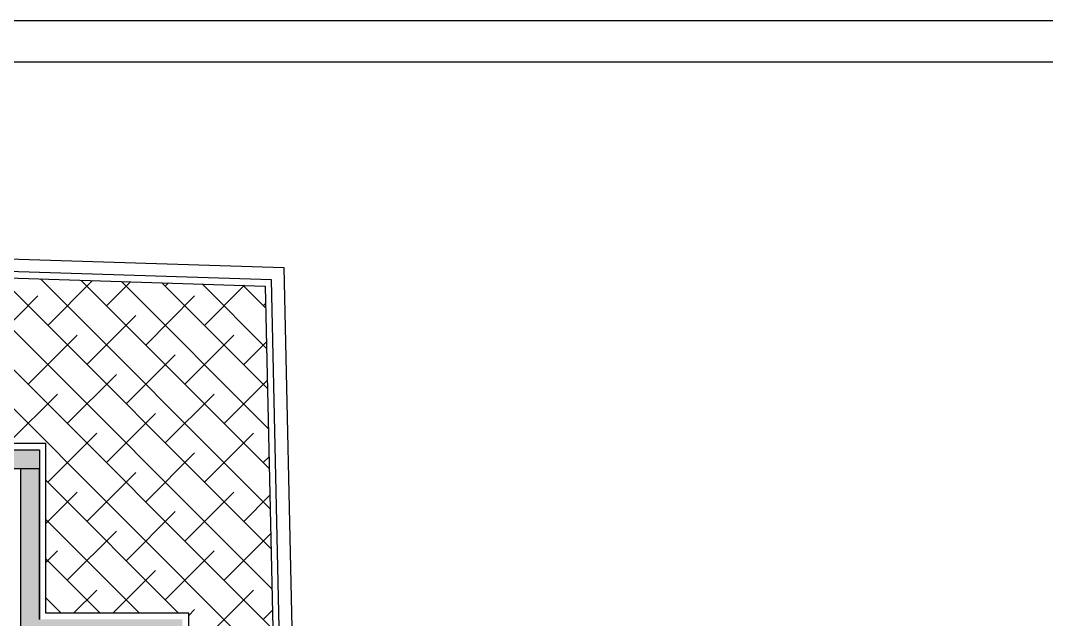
# Model space of a CAD drawing. Header units: millimetres. Extents: x 61345 to 69644, y 9491 to 29385.
# Drawn here: x 64908 to 66529, y 18816 to 19761 of the extents above; entities that cross this region are included whole.
import ezdxf

# ---------------------------------------------------------------- set-up
doc = ezdxf.new("R2010")
doc.units = ezdxf.units.MM
doc.linetypes.add('ACAD_ISO02W100', pattern=[15, 12, -3])
doc.linetypes.add('DASHED2', pattern=[0.375, 0.25, -0.125])
doc.layers.add('Plan Archi', color=8, linetype='Continuous')

msp = doc.modelspace()

# ---------------------------------------------------------------- hatches: boundary and pattern name
at = {"layer": 'Plan Archi', "linetype": 'ACAD_ISO02W100'}
msp.add_hatch(color=256, dxfattribs=at).paths.add_polyline_path([(64671.5, 19083.6), (64938.5, 19083.6), (64938.5, 19053.6), (64671.5, 19053.6)])
at = {"layer": 'Plan Archi'}
h = msp.add_hatch(color=256, dxfattribs=at)
h.dxf.hatch_style = 1
h.paths.add_polyline_path([(65419.2, 18372.3), (65419.2, 18402.3), (65164.2, 18402.3), (65164.2, 18816.1), (64938.5, 18816.1), (64938.5, 19053.6), (64908.5, 19053.6), (64908.5, 18592.3), (64898.5, 18592.3), (64898.5, 18582.3), (64928.5, 18582.3), (64928.5, 18572.3), (64938.5, 18572.3), (64938.5, 18582.3), (65029.9, 18582.3), (65029.9, 18592.3), (64938.5, 18592.3), (64938.5, 18786.1), (65134.2, 18786.1), (65134.2, 18592.3), (65124.2, 18592.3), (65124.2, 18582.3), (65134.2, 18582.3), (65134.2, 18402.3), (64938.5, 18402.3), (64938.5, 18372.3)])

# ---------------------------------------------------------------- linework, layer by layer
msp.add_lwpolyline([(68315.8, 19761.3), (68315.8, 15770.3), (62725.8, 15770.3), (62725.8, 19761.3)], close=True)
msp.add_lwpolyline([(62790.8, 16151.3), (62790.8, 19696.3), (68250.8, 19696.3), (68250.8, 16151.3)])
at = {"layer": 'Plan Archi', "color": 0}
for p, q in [((63012.3, 19445.2), (65324.3, 19371.4)), ((65304.8, 19352), (63021.5, 19424.9)), ((65324.3, 19371.4), (65338.5, 18742.5)), ((65318.9, 18722.8), (65304.8, 19352))]:
    msp.add_line(p, q, dxfattribs=at)
at = {"layer": 'Plan Archi'}
for p, q in [((63612.6, 19396), (65295, 19342.3)), ((64684.2, 19361.8), (65308.6, 18737.5)), ((64748.1, 19359.8), (65307.2, 18800.8)), ((64812.1, 19357.7), (65305.7, 18864.1)), ((64876, 19355.7), (65304.3, 18927.4)), ((64939.9, 19353.7), (65302.9, 18990.7)), ((64951.5, 19280.2), (65022.4, 19351)), ((65003.8, 19351.6), (65301.5, 19054)), ((65044.3, 19311.1), (65082.3, 19349.1)), ((65067.7, 19349.6), (65300, 19117.2)), ((65131.6, 19347.5), (65298.6, 19180.5)), ((65137.1, 19342), (65142.3, 19347.2)), ((65195.5, 19345.5), (65297.2, 19243.8)), ((65199, 19280.2), (65262.2, 19343.4)), ((65259.5, 19343.5), (65295.8, 19307.1)), ((65295, 19342.3), (65309.1, 18713)), ((64858.7, 19249.2), (64936, 19326.6)), ((65106.2, 19249.2), (65183.5, 19326.6)), ((65291.8, 19311.1), (65295.6, 19314.9)), ((65013.4, 19218.3), (65090.7, 19295.6)), ((64920.6, 19187.4), (64997.9, 19264.7)), ((65168.1, 19187.4), (65245.4, 19264.7)), ((65260.9, 19218.3), (65297, 19254.4)), ((65075.3, 19156.4), (65152.6, 19233.8)), ((64982.4, 19125.5), (65059.8, 19202.8)), ((65229.9, 19125.5), (65298.3, 19193.9)), ((64889.6, 19094.6), (64967, 19171.9)), ((65137.1, 19094.6), (65214.5, 19171.9)), ((65044.3, 19063.6), (65121.7, 19141)), ((64951.5, 19032.7), (65028.8, 19110)), ((65199, 19032.7), (65276.3, 19110)), ((64948.4, 19093.7), (63936.8, 19093.6)), ((64948.5, 18826.1), (64948.4, 19093.7)), ((65106.2, 19001.7), (65183.5, 19079.1)), ((65291.8, 19063.6), (65301, 19072.9)), ((64938.5, 19053.6), (64908.5, 19053.6)), ((64908.5, 19053.6), (64908.5, 18592.3)), ((64938.5, 18816.1), (64938.5, 19053.6)), ((65013.4, 18970.8), (65090.7, 19048.1)), ((64948.4, 19035.7), (65158.1, 18826.1)), ((64948.5, 18967.8), (64997.9, 19017.2)), ((65168.1, 18939.9), (65245.4, 19017.2)), ((65260.9, 18970.8), (65302.4, 19012.3)), ((65075.3, 18908.9), (65152.6, 18986.3)), ((64948.5, 18973.9), (65096.2, 18826.1)), ((64982.4, 18878), (65059.8, 18955.3)), ((65229.9, 18878), (65303.8, 18951.8)), ((64948.5, 18905.9), (64967, 18924.4)), ((64948.5, 18912), (65034.3, 18826.1)), ((65137.1, 18847.1), (65214.5, 18924.4)), ((65054.3, 18826.1), (65121.7, 18893.5)), ((64992.4, 18826.1), (65028.8, 18862.5)), ((65199, 18785.2), (65276.3, 18862.5)), ((64948.5, 18850.1), (64972.5, 18826.1)), ((65174.2, 18822.3), (65183.5, 18831.6)), ((65291.8, 18816.1), (65306.5, 18830.8)), ((65174.2, 18826.1), (64948.5, 18826.1)), ((65174.2, 18462.3), (65174.2, 18826.1))]:
    msp.add_line(p, q, dxfattribs=at)
at = {"layer": 'Plan Archi', "linetype": 'DASHED2'}
for p, q in [((63946.8, 19083.6), (64938.5, 19083.6)), ((64938.5, 19083.6), (64938.5, 18816.1))]:
    msp.add_line(p, q, dxfattribs=at)
at = {"layer": 'Plan Archi', "linetype": 'ACAD_ISO02W100'}
for p, q in [((64671.5, 19083.6), (64938.5, 19083.6)), ((64938.5, 19083.6), (64938.5, 19053.6)), ((64938.5, 19053.6), (64671.5, 19053.6))]:
    msp.add_line(p, q, dxfattribs=at)

doc.saveas('drawing.dxf')
